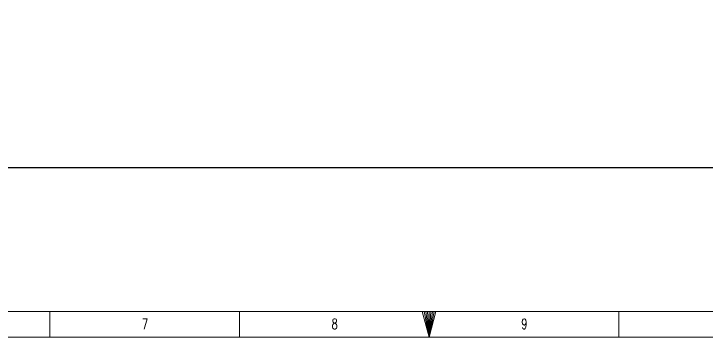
# Model space of a CAD drawing. Header units: inches. Extents: x -1128 to 651, y 96 to 845.
# Drawn here: x -1022.3 to -955.8, y 636.4 to 667.4 of the extents above; entities that cross this region are included whole.
import ezdxf

# ---------------------------------------------------------------- set-up
doc = ezdxf.new("R2010")
doc.units = ezdxf.units.IN
doc.header["$MEASUREMENT"] = 0
doc.layers.add('Background Stuff', color=253, linetype='Continuous')
doc.layers.add('Cables', color=7, linetype='Continuous', lineweight=0)
doc.styles.add('TEG BORDER', font='txt_qlt.shx', dxfattribs={"width": 0.7, "bigfont": 'hztxt.shx'})

# ---------------------------------------------------------------- blocks, each defined once
blk = doc.blocks.new('TEG BORDER A2')
at = {"linetype": 'Continuous'}
blk.add_line((5, 5), (489, 5), dxfattribs=at)
for p, q in [((222.75, 0), (222.75, 5)), ((259.88, 0), (259.88, 5)), ((297, 0), (297, 5)), ((334.12, 0), (334.12, 5))]:
    blk.add_line(p, q)
at = {"color": 5, "lineweight": 15}
blk.add_lwpolyline([(0, 420), (594, 420), (594, 0), (0, 0)], close=True, dxfattribs=at)
blk.add_lwpolyline([(5, 415), (589, 415), (589, 5), (5, 5)], close=True)
blk.add_lwpolyline([(297, 0), (295.66, 5), (298.34, 5), (297, 0), (296, 5), (296.33, 5), (297, 0), (296.67, 5), (297.33, 5), (297, 0), (297.67, 5), (298, 5), (297, 0)])
at = {"char_height": 2, "width": 2, "attachment_point": 7, "style": 'TEG BORDER'}
for s, insert in [('7', (240.8, 1.59)), ('8', (277.92, 1.59)), ('9', (315.05, 1.59))]:
    blk.add_mtext(s, dxfattribs=dict(at, insert=insert))

msp = doc.modelspace()

# ---------------------------------------------------------------- linework, layer by layer
at = {"layer": 'Background Stuff'}
msp.add_lwpolyline([(-1116.562, 829.555), (-897.6, 829.555), (-897.6, 652.653), (-1116.562, 652.653)], close=True, dxfattribs=at)

# ---------------------------------------------------------------- block references
at = {"layer": 'Cables', "color": 0, "xscale": 0.4897326461023622, "yscale": 0.4897326461023622, "zscale": 0.4897326461023622}
msp.add_blockref('TEG BORDER A2', (-1127.935, 636.411), dxfattribs=at)

doc.saveas('drawing.dxf')
